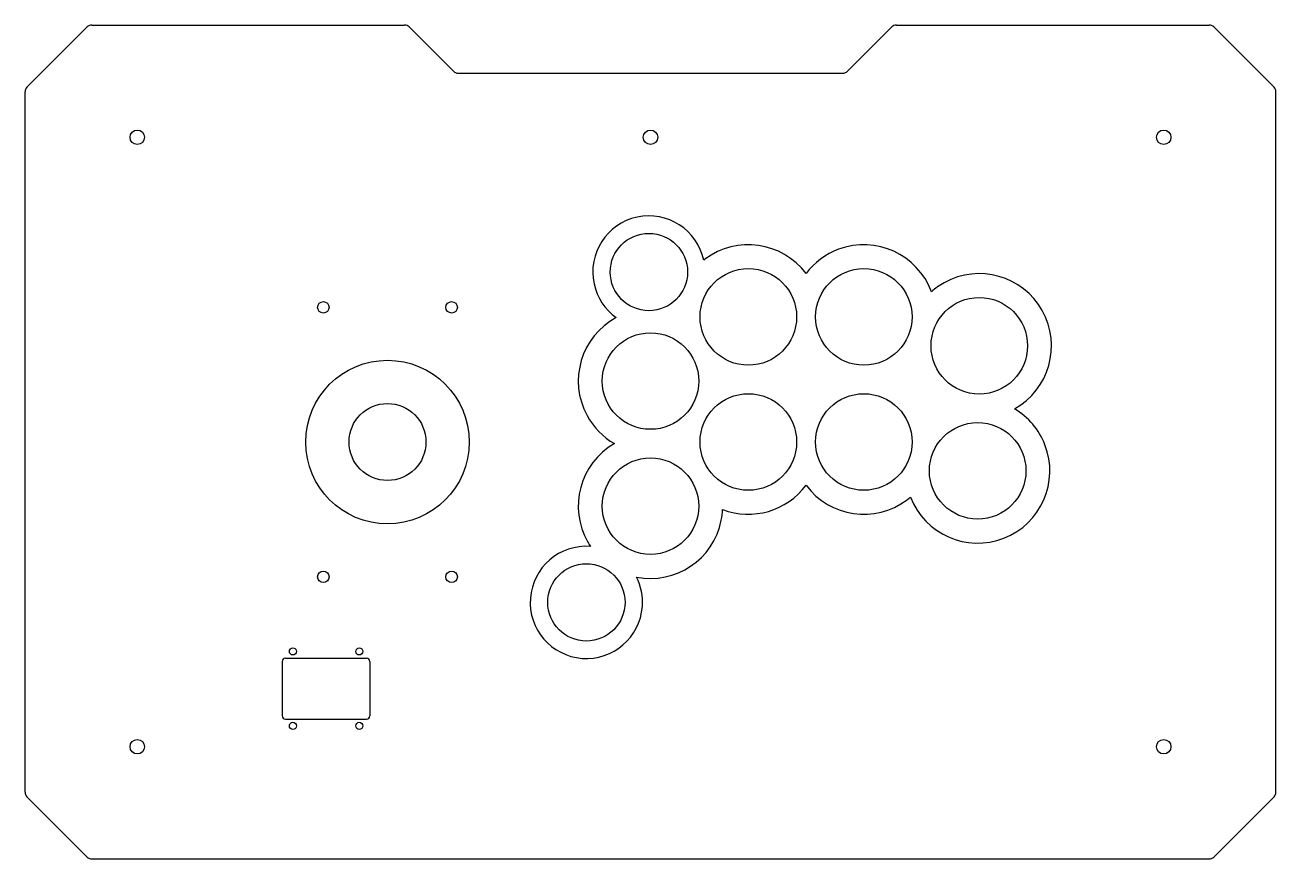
# Model space of a CAD drawing. Header units: millimetres. Extents: x -165 to 225, y -91 to 169.
import ezdxf

# ---------------------------------------------------------------- set-up
doc = ezdxf.new("R2010")
doc.units = ezdxf.units.MM
doc.header["$MEASUREMENT"] = 0
doc.layers.get('0').update_dxf_attribs({"lineweight": 0})

# ---------------------------------------------------------------- blocks, each defined once
blk = doc.blocks.new('Block_0')
at = {"color": 18, "lineweight": 25, "true_color": 0x000000}
for p, q in [((-164.62, 149.86), (-145.79, 168.69)), ((-144.38, 169.28), (-46.86, 169.28)), ((-31.62, 154.86), (-45.45, 168.69)), ((91.21, 154.86), (105.04, 168.69)), ((106.45, 169.28), (203.97, 169.28)), ((205.38, 168.69), (224.21, 149.86)), ((-30.2, 154.28), (89.8, 154.28)), ((-165.2, -69.89), (-165.2, 148.45)), ((224.8, -69.89), (224.8, 148.45)), ((-85, -29.12), (-85, -46.12)), ((-84, -28.12), (-58.7, -28.12)), ((-57.7, -29.12), (-57.7, -46.12)), ((-84, -47.12), (-58.7, -47.12)), ((-164.62, -71.31), (-145.79, -90.14)), ((205.38, -90.14), (224.21, -71.31)), ((-144.38, -90.72), (203.97, -90.72))]:
    blk.add_line(p, q, dxfattribs=at)
for centre, radius in [((-130.2, 134.28), 2.25), ((-130.2, 134.28), 2.25), ((-130.2, 134.28), 2.25), ((29.8, 134.28), 2.25), ((29.8, 134.28), 2.25), ((29.8, 134.28), 2.25), ((189.8, 134.28), 2.25), ((189.8, 134.28), 2.25), ((189.8, 134.28), 2.25), ((-72.2, 81.26), 1.8), ((-32.2, 81.26), 1.8), ((-52.2, 39.26), 25.5), ((-72.2, -2.74), 1.8), ((-32.2, -2.74), 1.8), ((-81.7, -26.02), 1.1), ((-61, -26.02), 1.1), ((-81.7, -49.22), 1.1), ((-61, -49.22), 1.1), ((-130.2, -55.72), 2.25), ((-130.2, -55.72), 2.25), ((-130.2, -55.72), 2.25), ((189.8, -55.72), 2.25), ((189.8, -55.72), 2.25), ((189.8, -55.72), 2.25)]:
    blk.add_circle(centre, radius, dxfattribs=at)
for points in [[(-144.38, 169.28), (-144.91, 169.28), (-145.42, 169.07), (-145.79, 168.69)], [(-45.45, 168.69), (-45.82, 169.07), (-46.33, 169.28), (-46.86, 169.28)], [(106.45, 169.28), (105.92, 169.28), (105.41, 169.07), (105.04, 168.69)], [(205.38, 168.69), (205.01, 169.07), (204.5, 169.28), (203.97, 169.28)], [(-31.62, 154.86), (-31.24, 154.49), (-30.74, 154.28), (-30.2, 154.28)], [(89.8, 154.28), (90.33, 154.28), (90.83, 154.49), (91.21, 154.86)], [(-164.62, 149.86), (-164.99, 149.49), (-165.2, 148.98), (-165.2, 148.45)], [(224.8, 148.45), (224.8, 148.98), (224.58, 149.49), (224.21, 149.86)], [(52.28, 18.25), (61.66, 14.67), (72.28, 17.74), (78.3, 25.78)], [(-84, -28.12), (-84.56, -28.12), (-85, -28.57), (-85, -29.12)], [(-57.7, -29.12), (-57.7, -28.57), (-58.15, -28.12), (-58.7, -28.12)], [(-85, -46.12), (-85, -46.67), (-84.56, -47.12), (-84, -47.12)], [(-58.7, -47.12), (-58.15, -47.12), (-57.7, -46.67), (-57.7, -46.12)], [(-165.2, -69.89), (-165.2, -70.42), (-164.99, -70.93), (-164.62, -71.31)], [(224.21, -71.31), (224.58, -70.93), (224.8, -70.42), (224.8, -69.89)], [(-145.79, -90.14), (-145.42, -90.51), (-144.91, -90.72), (-144.38, -90.72)], [(203.97, -90.72), (204.5, -90.72), (205.01, -90.51), (205.38, -90.14)]]:
    blk.add_open_spline(points, degree=3, dxfattribs=at)
for points, knots in [([(46.4, 95.97), (44.36, 105.42), (35.05, 111.42), (25.6, 109.38), (16.15, 107.34), (10.15, 98.02), (12.19, 88.58), (13.11, 84.33), (15.57, 80.58), (19.1, 78.05)], [0, 0, 0, 0, 1, 1, 1, 2, 2, 2, 3, 3, 3, 3]), ([(78.3, 91.78), (70.83, 101.72), (56.72, 103.73), (46.78, 96.26), (46.65, 96.16), (46.52, 96.07), (46.4, 95.97)], [0, 0, 0, 0, 1, 1, 1, 2, 2, 2, 2]), ([(117.39, 86.13), (113.04, 97.78), (100.08, 103.7), (88.43, 99.35), (84.4, 97.85), (80.88, 95.22), (78.3, 91.78)], [0, 0, 0, 0, 1, 1, 1, 2, 2, 2, 2]), ([(143.28, 49.61), (154.13, 55.68), (158.01, 69.39), (151.95, 80.24), (145.88, 91.1), (132.16, 94.98), (121.31, 88.91), (119.91, 88.12), (118.59, 87.19), (117.39, 86.13)], [0, 0, 0, 0, 1, 1, 1, 2, 2, 2, 3, 3, 3, 3]), ([(19.1, 78.05), (8.16, 72.14), (4.09, 58.49), (10, 47.56), (11.98, 43.89), (14.95, 40.85), (18.56, 38.76)], [0, 0, 0, 0, 1, 1, 1, 2, 2, 2, 2]), ([(110.83, 22.1), (115.34, 10.52), (128.38, 4.78), (139.96, 9.29), (151.54, 13.8), (157.27, 26.84), (152.76, 38.42), (150.94, 43.11), (147.6, 47.04), (143.28, 49.61)], [0, 0, 0, 0, 1, 1, 1, 2, 2, 2, 3, 3, 3, 3]), ([(18.56, 38.76), (7.79, 32.56), (4.09, 18.8), (10.29, 8.03), (10.54, 7.59), (10.81, 7.15), (11.1, 6.73)], [0, 0, 0, 0, 1, 1, 1, 2, 2, 2, 2]), ([(78.3, 25.78), (85.74, 15.84), (99.84, 13.81), (109.78, 21.26), (110.13, 21.53), (110.49, 21.81), (110.83, 22.1)], [0, 0, 0, 0, 1, 1, 1, 2, 2, 2, 2]), ([(25.41, -2.82), (37.6, -5.24), (49.45, 2.68), (51.87, 14.87), (52.09, 15.99), (52.23, 17.11), (52.28, 18.25)], [0, 0, 0, 0, 1, 1, 1, 2, 2, 2, 2]), ([(11.1, 6.73), (1.46, 7.45), (-6.94, 0.22), (-7.66, -9.42), (-8.38, -19.06), (-1.15, -27.45), (8.49, -28.17), (18.13, -28.89), (26.53, -21.66), (27.25, -12.02), (27.48, -8.85), (26.85, -5.66), (25.41, -2.82)], [0, 0, 0, 0, 1, 1, 1, 2, 2, 2, 3, 3, 3, 4, 4, 4, 4])]:
    blk.add_open_spline(points, degree=3, knots=knots, dxfattribs=at)
blk = doc.blocks.new('Block_1')
at = {"color": 18, "lineweight": 25, "true_color": 0x000000}
for p, q in [((-164.62, 149.86), (-145.79, 168.69)), ((-144.38, 169.28), (-46.86, 169.28)), ((-31.62, 154.86), (-45.45, 168.69)), ((91.21, 154.86), (105.04, 168.69)), ((106.45, 169.28), (203.97, 169.28)), ((205.38, 168.69), (224.21, 149.86)), ((-30.2, 154.28), (89.8, 154.28)), ((-165.2, -69.89), (-165.2, 148.45)), ((224.8, -69.89), (224.8, 148.45)), ((-85, -29.12), (-85, -46.12)), ((-84, -28.12), (-58.7, -28.12)), ((-57.7, -29.12), (-57.7, -46.12)), ((-84, -47.12), (-58.7, -47.12)), ((-164.62, -71.31), (-145.79, -90.14)), ((205.38, -90.14), (224.21, -71.31)), ((-144.38, -90.72), (203.97, -90.72))]:
    blk.add_line(p, q, dxfattribs=at)
for centre, radius in [((-130.2, 134.28), 2.25), ((-130.2, 134.28), 2.25), ((-130.2, 134.28), 2.25), ((29.8, 134.28), 2.25), ((29.8, 134.28), 2.25), ((29.8, 134.28), 2.25), ((189.8, 134.28), 2.25), ((189.8, 134.28), 2.25), ((189.8, 134.28), 2.25), ((29.3, 92.27), 12.05), ((60.3, 78.28), 15.05), ((96.3, 78.28), 15.05), ((-72.2, 81.26), 1.8), ((-32.2, 81.26), 1.8), ((132.3, 69.28), 15.05), ((29.8, 58.28), 15.05), ((-52.2, 39.26), 25.5), ((-52.2, 39.28), 12), ((60.3, 39.28), 15.05), ((96.3, 39.28), 15.05), ((131.8, 30.28), 15.05), ((29.8, 19.28), 15.05), ((9.8, -10.72), 12.05), ((-72.2, -2.74), 1.8), ((-32.2, -2.74), 1.8), ((-81.7, -26.02), 1.1), ((-61, -26.02), 1.1), ((-81.7, -49.22), 1.1), ((-61, -49.22), 1.1), ((-130.2, -55.72), 2.25), ((-130.2, -55.72), 2.25), ((-130.2, -55.72), 2.25), ((189.8, -55.72), 2.25), ((189.8, -55.72), 2.25), ((189.8, -55.72), 2.25)]:
    blk.add_circle(centre, radius, dxfattribs=at)
for points in [[(-144.38, 169.28), (-144.91, 169.28), (-145.42, 169.07), (-145.79, 168.69)], [(-45.45, 168.69), (-45.82, 169.07), (-46.33, 169.28), (-46.86, 169.28)], [(106.45, 169.28), (105.92, 169.28), (105.41, 169.07), (105.04, 168.69)], [(205.38, 168.69), (205.01, 169.07), (204.5, 169.28), (203.97, 169.28)], [(-31.62, 154.86), (-31.24, 154.49), (-30.74, 154.28), (-30.2, 154.28)], [(89.8, 154.28), (90.33, 154.28), (90.83, 154.49), (91.21, 154.86)], [(-164.62, 149.86), (-164.99, 149.49), (-165.2, 148.98), (-165.2, 148.45)], [(224.8, 148.45), (224.8, 148.98), (224.58, 149.49), (224.21, 149.86)], [(52.28, 18.25), (61.66, 14.67), (72.28, 17.74), (78.3, 25.78)], [(-84, -28.12), (-84.56, -28.12), (-85, -28.57), (-85, -29.12)], [(-57.7, -29.12), (-57.7, -28.57), (-58.15, -28.12), (-58.7, -28.12)], [(-85, -46.12), (-85, -46.67), (-84.56, -47.12), (-84, -47.12)], [(-58.7, -47.12), (-58.15, -47.12), (-57.7, -46.67), (-57.7, -46.12)], [(-165.2, -69.89), (-165.2, -70.42), (-164.99, -70.93), (-164.62, -71.31)], [(224.21, -71.31), (224.58, -70.93), (224.8, -70.42), (224.8, -69.89)], [(-145.79, -90.14), (-145.42, -90.51), (-144.91, -90.72), (-144.38, -90.72)], [(203.97, -90.72), (204.5, -90.72), (205.01, -90.51), (205.38, -90.14)]]:
    blk.add_open_spline(points, degree=3, dxfattribs=at)
for points, knots in [([(46.4, 95.97), (44.36, 105.42), (35.05, 111.42), (25.6, 109.38), (16.15, 107.34), (10.15, 98.02), (12.19, 88.58), (13.11, 84.33), (15.57, 80.58), (19.1, 78.05)], [0, 0, 0, 0, 1, 1, 1, 2, 2, 2, 3, 3, 3, 3]), ([(78.3, 91.78), (70.83, 101.72), (56.72, 103.73), (46.78, 96.26), (46.65, 96.16), (46.52, 96.07), (46.4, 95.97)], [0, 0, 0, 0, 1, 1, 1, 2, 2, 2, 2]), ([(117.39, 86.13), (113.04, 97.78), (100.08, 103.7), (88.43, 99.35), (84.4, 97.85), (80.88, 95.22), (78.3, 91.78)], [0, 0, 0, 0, 1, 1, 1, 2, 2, 2, 2]), ([(143.28, 49.61), (154.13, 55.68), (158.01, 69.39), (151.95, 80.24), (145.88, 91.1), (132.16, 94.98), (121.31, 88.91), (119.91, 88.12), (118.59, 87.19), (117.39, 86.13)], [0, 0, 0, 0, 1, 1, 1, 2, 2, 2, 3, 3, 3, 3]), ([(19.1, 78.05), (8.16, 72.14), (4.09, 58.49), (10, 47.56), (11.98, 43.89), (14.95, 40.85), (18.56, 38.76)], [0, 0, 0, 0, 1, 1, 1, 2, 2, 2, 2]), ([(110.83, 22.1), (115.34, 10.52), (128.38, 4.78), (139.96, 9.29), (151.54, 13.8), (157.27, 26.84), (152.76, 38.42), (150.94, 43.11), (147.6, 47.04), (143.28, 49.61)], [0, 0, 0, 0, 1, 1, 1, 2, 2, 2, 3, 3, 3, 3]), ([(18.56, 38.76), (7.79, 32.56), (4.09, 18.8), (10.29, 8.03), (10.54, 7.59), (10.81, 7.15), (11.1, 6.73)], [0, 0, 0, 0, 1, 1, 1, 2, 2, 2, 2]), ([(78.3, 25.78), (85.74, 15.84), (99.84, 13.81), (109.78, 21.26), (110.13, 21.53), (110.49, 21.81), (110.83, 22.1)], [0, 0, 0, 0, 1, 1, 1, 2, 2, 2, 2]), ([(25.41, -2.82), (37.6, -5.24), (49.45, 2.68), (51.87, 14.87), (52.09, 15.99), (52.23, 17.11), (52.28, 18.25)], [0, 0, 0, 0, 1, 1, 1, 2, 2, 2, 2]), ([(11.1, 6.73), (1.46, 7.45), (-6.94, 0.22), (-7.66, -9.42), (-8.38, -19.06), (-1.15, -27.45), (8.49, -28.17), (18.13, -28.89), (26.53, -21.66), (27.25, -12.02), (27.48, -8.85), (26.85, -5.66), (25.41, -2.82)], [0, 0, 0, 0, 1, 1, 1, 2, 2, 2, 3, 3, 3, 4, 4, 4, 4])]:
    blk.add_open_spline(points, degree=3, knots=knots, dxfattribs=at)

msp = doc.modelspace()

# ---------------------------------------------------------------- block references
for name in ['Block_0', 'Block_1']:
    msp.add_blockref(name, (0, 0))

doc.saveas('drawing.dxf')
